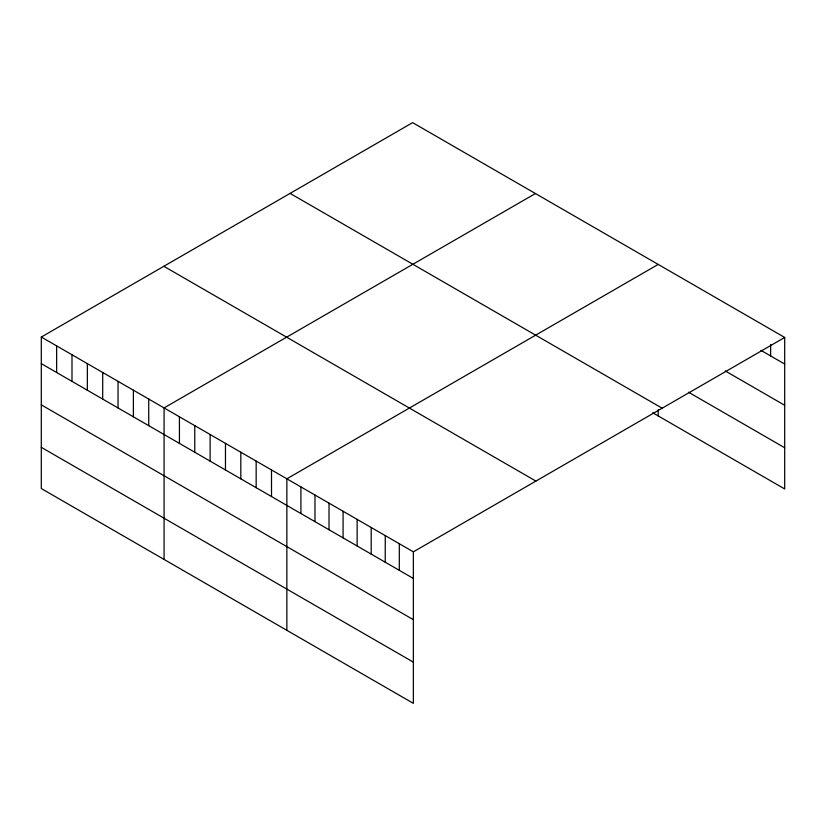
<?xml version="1.0" encoding="UTF-8"?>
<svg xmlns="http://www.w3.org/2000/svg" width="826" height="826" viewBox="0 0 826 826"><rect width="100%" height="100%" fill="white"/><g stroke="black" fill="none" stroke-linecap="round" stroke-linejoin="round"><path stroke-width="1.24" d="M41.3 337.039L413.361 551.84L413.361 703.36L41.3 488.548L41.3 337.039L412.639 122.64L784.7 337.452L784.7 488.961L652.716 412.763M535.424 193.532L164.075 407.92L164.075 559.439M658.198 264.413L286.859 478.812L286.859 630.321M413.361 551.84L784.7 337.452M760.911 350.327L784.7 364.06M725.238 370.946L784.7 405.277M688.471 392.185L784.7 447.744M290.102 193.398L662.153 408.199M163.847 266.292L535.898 481.093M41.3 363.647L413.361 578.448M41.3 404.864L413.361 619.676M41.3 447.331L413.361 662.142M770.648 344.545L770.648 355.944M658.198 409.686L658.198 415.932M399.299 543.725L399.299 570.343M385.246 535.609L385.246 562.227M371.194 527.494L371.194 554.112M357.131 519.389L357.131 545.996M343.079 511.273L343.079 537.881M329.027 503.158L329.027 529.765M314.974 495.042L314.974 521.65M300.912 486.927L300.912 513.535M271.506 469.953L271.506 496.56M256.163 461.084L256.163 487.701M240.82 452.225L240.82 478.832M225.467 443.366L225.467 469.973M210.124 434.507L210.124 461.115M194.771 425.648L194.771 452.256M179.428 416.779L179.428 443.397M148.732 399.061L148.732 425.669M133.389 390.202L133.389 416.81M118.035 381.344L118.035 407.951M102.692 372.485L102.692 399.092M87.339 363.616L87.339 390.233M71.996 354.757L71.996 381.364M56.643 345.898L56.643 372.505"/></g></svg>
